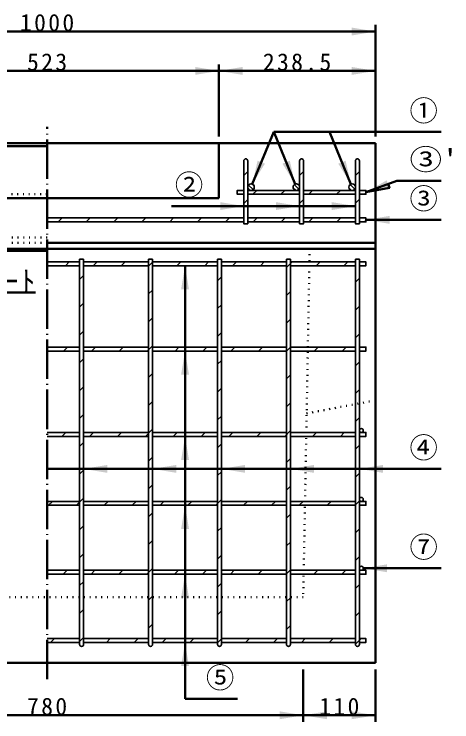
# Model space of a CAD drawing. Units: millimetres, scale not verified. Extents: x -2102 to 2102, y -1485 to 1485.
# Drawn here: x 330 to 997, y -810 to 269 of the extents above; entities that cross this region are included whole.
import ezdxf
from ezdxf.enums import TextEntityAlignment as Align

# ---------------------------------------------------------------- set-up
doc = ezdxf.new("R2010")
doc.units = ezdxf.units.MM
doc.header["$LTSCALE"] = 5
doc.linetypes.add('DOTTED', pattern=[1.75, 0.25, -1.5])
doc.linetypes.add('LONG_DASHED_DOTTED', pattern=[15.25, 12, -1.5, 0.25, -1.5])
doc.layers.add('0-0_V-nasSTD', color=7, linetype='Continuous', lineweight=35)
doc.layers.add('0-1_0', color=7, linetype='Continuous', lineweight=50)
doc.styles.add('ＭＳ ゴシック', font='')
doc.styles.get('ＭＳ ゴシック').set_extended_font_data('MS Gothic')

msp = doc.modelspace()

# ---------------------------------------------------------------- linework, layer by layer
at = {"layer": '0-0_V-nasSTD', "lineweight": 50}
for p, q in [((725.469, 89.045), (692.869, 9.67)), ((725.469, 89.045), (758.07, 9.67)), ((725.469, 89.045), (980.469, 89.045)), ((810.469, 89.045), (843.07, 9.67)), ((865.969, -2.955), (913, 14.741)), ((913, 14.741), (980.469, 14.741)), ((849.969, -23.955), (569.969, -23.955)), ((865.969, -44.955), (980.469, -44.955)), ((590.469, -774.955), (590.469, -114.955)), ((980.469, -424.455), (380.469, -424.455)), ((861.969, -575.955), (980.469, -575.955))]:
    msp.add_line(p, q, dxfattribs=at)
at = {"layer": '0-0_V-nasSTD'}
for p, q in [((685.969, 45.045), (685.969, 5.045)), ((764.969, 5.045), (764.969, 45.045)), ((849.969, 5.045), (849.969, 45.045)), ((679.969, 22.51), (685.969, 28.51)), ((764.969, 22.657), (770.969, 28.657)), ((849.969, 22.804), (855.969, 28.804)), ((686.999, 8.084), (694.008, 1.074)), ((690.969, 0.045), (759.969, 0.045)), ((692.285, 9.869), (695.793, 6.36)), ((693.931, -5.955), (699.931, 0.045)), ((736.357, -5.955), (742.357, 0.045)), ((755.21, 3.512), (758.436, 0.286)), ((756.845, 8.948), (763.873, 1.92)), ((778.784, -5.955), (784.784, 0.045)), ((821.21, -5.955), (827.21, 0.045)), ((840.289, 3.286), (843.21, 0.364)), ((841.764, 8.882), (848.807, 1.839)), ((863.636, -5.955), (865.969, -3.622)), ((679.969, -19.917), (685.969, -13.917)), ((764.969, -19.77), (770.969, -13.77)), ((849.969, -19.622), (855.969, -13.622)), ((397.372, -47.955), (403.372, -41.955)), ((439.799, -47.955), (445.799, -41.955)), ((482.225, -47.955), (488.225, -41.955)), ((524.652, -47.955), (530.652, -41.955)), ((567.078, -47.955), (573.078, -41.955)), ((609.504, -47.955), (615.504, -41.955)), ((651.931, -47.955), (657.931, -41.955)), ((694.357, -47.955), (700.357, -41.955)), ((736.784, -47.955), (742.784, -41.955)), ((779.21, -47.955), (785.21, -41.955)), ((821.636, -47.955), (827.636, -41.955)), ((864.063, -47.955), (865.969, -46.049)), ((429.969, -104.955), (435.969, -104.955)), ((534.969, -104.955), (540.969, -104.955)), ((639.969, -104.955), (645.969, -104.955)), ((744.969, -104.955), (750.969, -104.955)), ((849.969, -104.955), (855.969, -104.955)), ((380.469, -108.955), (429.969, -108.955)), ((408.225, -114.955), (414.225, -108.955)), ((435.969, -108.955), (534.969, -108.955)), ((450.652, -114.955), (456.652, -108.955)), ((493.078, -114.955), (499.078, -108.955)), ((534.969, -115.49), (541.504, -108.955)), ((540.969, -108.955), (639.969, -108.955)), ((577.931, -114.955), (583.931, -108.955)), ((620.357, -114.955), (626.357, -108.955)), ((645.969, -108.955), (744.969, -108.955)), ((662.784, -114.955), (668.784, -108.955)), ((705.21, -114.955), (711.21, -108.955)), ((744.969, -117.622), (753.636, -108.955)), ((790.063, -114.955), (796.063, -108.955)), ((832.489, -114.955), (838.489, -108.955)), ((429.969, -135.637), (435.969, -129.637)), ((639.969, -137.77), (645.969, -131.77)), ((849.969, -139.902), (855.969, -133.902)), ((534.969, -157.917), (540.969, -151.917)), ((744.969, -160.049), (750.969, -154.049)), ((429.969, -178.064), (435.969, -172.064)), ((639.969, -180.196), (645.969, -174.196)), ((849.969, -182.328), (855.969, -176.328)), ((534.969, -200.343), (540.969, -194.343)), ((744.969, -202.475), (750.969, -196.475)), ((429.969, -220.49), (435.969, -214.49)), ((639.969, -222.622), (645.969, -216.622)), ((849.969, -224.754), (855.969, -218.754)), ((532.784, -244.955), (540.969, -236.77)), ((405.504, -244.955), (411.504, -238.955)), ((447.931, -244.955), (453.931, -238.955)), ((490.357, -244.955), (496.357, -238.955)), ((575.21, -244.955), (581.21, -238.955)), ((617.636, -244.955), (623.636, -238.955)), ((660.063, -244.955), (666.063, -238.955)), ((702.489, -244.955), (708.489, -238.955)), ((744.916, -244.955), (750.969, -238.902)), ((787.342, -244.955), (793.342, -238.955)), ((829.769, -244.955), (835.769, -238.955)), ((429.969, -262.917), (435.969, -256.917)), ((639.969, -265.049), (645.969, -259.049)), ((849.969, -267.181), (855.969, -261.181)), ((534.969, -285.196), (540.969, -279.196)), ((744.969, -287.328), (750.969, -281.328)), ((429.969, -305.343), (435.969, -299.343)), ((639.969, -307.475), (645.969, -301.475)), ((849.969, -309.607), (855.969, -303.607)), ((534.969, -327.622), (540.969, -321.622)), ((744.969, -329.754), (750.969, -323.754)), ((429.969, -347.77), (435.969, -341.77)), ((639.969, -349.902), (645.969, -343.902)), ((849.969, -352.034), (855.969, -346.034)), ((530.063, -374.955), (540.969, -364.049)), ((742.195, -374.955), (750.969, -366.181)), ((402.784, -374.955), (408.784, -368.955)), ((445.21, -374.955), (451.21, -368.955)), ((487.636, -374.955), (493.636, -368.955)), ((572.489, -374.955), (578.489, -368.955)), ((614.916, -374.955), (620.916, -368.955)), ((657.342, -374.955), (663.342, -368.955)), ((699.769, -374.955), (705.769, -368.955)), ((784.621, -374.955), (790.621, -368.955)), ((827.048, -374.955), (833.048, -368.955)), ((429.969, -390.196), (435.969, -384.196)), ((639.969, -392.328), (645.969, -386.328)), ((849.969, -394.46), (855.969, -388.46)), ((534.969, -412.475), (540.969, -406.475)), ((744.969, -414.607), (750.969, -408.607)), ((429.969, -432.622), (435.969, -426.622)), ((639.969, -434.754), (645.969, -428.754)), ((849.969, -436.886), (855.969, -430.886)), ((534.969, -454.902), (540.969, -448.902)), ((744.969, -457.034), (750.969, -451.034)), ((382.636, -479.955), (388.636, -473.955)), ((425.063, -479.955), (435.969, -469.049)), ((467.489, -479.955), (473.489, -473.955)), ((509.916, -479.955), (515.916, -473.955)), ((552.342, -479.955), (558.342, -473.955)), ((594.769, -479.955), (600.769, -473.955)), ((637.195, -479.955), (645.969, -471.181)), ((679.621, -479.955), (685.621, -473.955)), ((722.048, -479.955), (728.048, -473.955)), ((764.474, -479.955), (770.474, -473.955)), ((806.901, -479.955), (812.901, -473.955)), ((849.327, -479.955), (855.969, -473.313)), ((534.969, -497.328), (540.969, -491.328)), ((744.969, -499.46), (750.969, -493.46)), ((429.969, -517.475), (435.969, -511.475)), ((639.969, -519.607), (645.969, -513.607)), ((849.969, -521.739), (855.969, -515.739)), ((534.969, -539.754), (540.969, -533.754)), ((744.969, -541.886), (750.969, -535.886)), ((429.969, -559.902), (435.969, -553.902)), ((639.969, -562.034), (645.969, -556.034)), ((849.969, -564.166), (855.969, -558.166)), ((404.916, -584.955), (410.916, -578.955)), ((447.342, -584.955), (453.342, -578.955)), ((489.769, -584.955), (495.769, -578.955)), ((532.195, -584.955), (540.969, -576.181)), ((574.621, -584.955), (580.621, -578.955)), ((617.048, -584.955), (623.048, -578.955)), ((659.474, -584.955), (665.474, -578.955)), ((701.901, -584.955), (707.901, -578.955)), ((744.327, -584.955), (750.969, -578.313)), ((786.753, -584.955), (792.753, -578.955)), ((829.18, -584.955), (835.18, -578.955)), ((429.969, -602.328), (435.969, -596.328)), ((639.969, -604.46), (645.969, -598.46)), ((849.969, -606.592), (855.969, -600.592)), ((534.969, -624.607), (540.969, -618.607)), ((744.969, -626.739), (750.969, -620.739)), ((429.969, -644.754), (435.969, -638.754)), ((639.969, -646.886), (645.969, -640.886)), ((849.969, -649.018), (855.969, -643.018)), ((534.969, -667.034), (540.969, -661.034)), ((744.969, -669.166), (750.969, -663.166)), ((385.769, -688.955), (391.769, -682.955)), ((428.195, -688.955), (435.969, -681.181)), ((470.621, -688.955), (476.621, -682.955)), ((513.048, -688.955), (519.048, -682.955)), ((555.474, -688.955), (561.474, -682.955)), ((597.901, -688.955), (603.901, -682.955)), ((639.969, -689.313), (646.327, -682.955)), ((682.753, -688.955), (688.753, -682.955)), ((725.18, -688.955), (731.18, -682.955)), ((744.969, -691.955), (744.969, -688.955)), ((767.606, -688.955), (773.606, -682.955)), ((810.033, -688.955), (816.033, -682.955)), ((849.969, -691.445), (858.459, -682.955))]:
    msp.add_line(p, q, dxfattribs=at)
for points in [[(380.469, -41.955), (679.969, -41.955), (679.969, -5.955), (669.969, -5.955), (669.969, 0.045), (679.969, 0.045), (679.969, 45.045)], [(855.969, 45.045), (855.969, 0.045), (865.969, 0.045), (865.969, -5.955), (855.969, -5.955), (855.969, -41.955), (865.969, -41.955), (865.969, -47.955), (855.969, -47.955), (855.969, -50.955), (849.969, -50.955), (849.969, -47.955), (770.969, -47.955), (770.969, -50.955), (764.969, -50.955), (764.969, -47.955), (685.969, -47.955), (685.969, -50.955), (679.969, -50.955), (679.969, -47.955), (380.469, -47.955)], [(770.969, 45.045), (770.969, 0.045), (844.969, 0.045)], [(380.469, -238.955), (429.969, -238.955), (429.969, -114.955), (380.469, -114.955)], [(750.969, -108.955), (779.932, -108.955), (849.969, -108.955)], [(855.969, -108.955), (865.969, -108.955), (865.969, -114.955), (855.969, -114.955)], [(380.469, -368.955), (429.969, -368.955), (429.969, -244.955), (380.469, -244.955)], [(846.969, -368.955), (775.117, -368.955), (750.969, -368.955), (750.969, -244.955), (777.414, -244.955), (849.969, -244.955)], [(849.969, -244.955), (849.969, -325.775), (849.969, -365.955)], [(855.969, -238.955), (865.969, -238.955), (865.969, -244.955), (855.969, -244.955)], [(380.469, -473.955), (429.969, -473.955), (429.969, -374.955), (380.469, -374.955)], [(855.969, -368.955), (865.969, -368.955), (865.969, -374.955), (855.969, -374.955)], [(855.969, -473.955), (865.969, -473.955), (865.969, -479.955), (855.969, -479.955), (855.969, -578.955), (865.969, -578.955), (865.969, -584.955), (855.969, -584.955), (855.969, -682.955), (865.969, -682.955), (865.969, -688.955), (855.969, -688.955), (855.969, -691.955)], [(380.469, -578.955), (429.969, -578.955), (429.969, -479.955), (380.469, -479.955)], [(380.469, -682.955), (429.969, -682.955), (429.969, -619.955), (429.969, -584.955), (380.469, -584.955)], [(429.969, -691.955), (429.969, -688.955), (380.469, -688.955)], [(534.969, -691.955), (534.969, -688.955), (435.969, -688.955), (435.969, -691.955)], [(639.969, -691.955), (639.969, -688.955), (540.969, -688.955), (540.969, -691.955)], [(744.969, -688.955), (645.969, -688.955), (645.969, -691.955)], [(849.969, -691.955), (849.969, -688.955), (750.969, -688.955), (750.969, -691.955)]]:
    msp.add_lwpolyline(points, dxfattribs=at)
at = {"layer": '0-0_V-nasSTD', "lineweight": 50}
msp.add_lwpolyline([(899.663, 9.723), (901.776, 4.107), (865.969, -2.955)], dxfattribs=at)
at = {"layer": '0-0_V-nasSTD'}
for points in [[(764.969, -5.955), (685.969, -5.955), (685.969, -41.955), (764.969, -41.955)], [(849.969, -5.955), (770.969, -5.955), (770.969, -41.955), (849.969, -41.955)], [(435.969, -114.955), (435.969, -238.955), (534.969, -238.955), (534.969, -114.955)], [(540.969, -114.955), (540.969, -238.955), (639.969, -238.955), (639.969, -114.955)], [(645.969, -114.955), (645.969, -238.955), (744.969, -238.955), (744.969, -114.955)], [(777.525, -238.955), (750.969, -238.955), (750.969, -114.955), (779.821, -114.955), (849.969, -114.955), (849.969, -238.955)], [(534.969, -244.955), (534.969, -368.955), (435.969, -368.955), (435.969, -244.955)], [(639.969, -244.955), (639.969, -368.955), (540.969, -368.955), (540.969, -244.955)], [(744.969, -244.955), (744.969, -368.955), (645.969, -368.955), (645.969, -244.955)], [(534.969, -374.955), (534.969, -473.955), (435.969, -473.955), (435.969, -374.955)], [(639.969, -374.955), (639.969, -473.955), (540.969, -473.955), (540.969, -374.955)], [(744.969, -374.955), (744.969, -473.955), (645.969, -473.955), (645.969, -374.955)], [(849.969, -374.955), (775.006, -374.955), (750.969, -374.955), (750.969, -473.955), (773.173, -473.955), (849.969, -473.955)], [(534.969, -479.955), (534.969, -578.955), (435.969, -578.955), (435.969, -479.955)], [(639.969, -479.955), (639.969, -578.955), (540.969, -578.955), (540.969, -479.955)], [(744.969, -479.955), (744.969, -578.955), (645.969, -578.955), (645.969, -479.955)], [(773.062, -479.955), (750.969, -479.955), (750.969, -578.955), (771.229, -578.955), (849.969, -578.955), (849.969, -520.955), (849.969, -479.955)], [(534.969, -584.955), (534.969, -619.955), (534.969, -682.955), (435.969, -682.955), (435.969, -619.955), (435.969, -584.955)], [(639.969, -584.955), (639.969, -619.955), (639.969, -682.955), (540.969, -682.955), (540.969, -619.955), (540.969, -584.955)], [(744.969, -584.955), (744.969, -619.955), (744.969, -682.955), (645.969, -682.955), (645.969, -619.955), (645.969, -584.955)], [(750.969, -584.955), (750.969, -619.955), (750.969, -682.955), (849.969, -682.955), (849.969, -584.955), (771.117, -584.955)]]:
    msp.add_lwpolyline(points, close=True, dxfattribs=at)
for centre in [(858.969, -365.955), (858.969, -470.955)]:
    msp.add_circle(centre, 3, dxfattribs=at)
for centre, radius, start, end in [((682.969, 45.045), 3, 0, 180), ((767.969, 45.045), 3, 0, 180), ((852.969, 45.045), 3, 0, 180), ((690.969, 5.045), 5, 270, 180), ((690.969, 5.045), 5, 180, 270), ((759.969, 5.045), 5, 0, 270), ((759.969, 5.045), 5, 270, 0), ((844.969, 5.045), 5, 0, 270), ((844.969, 5.045), 5, 270, 0), ((432.969, -691.955), 3, 180, 0), ((537.969, -691.955), 3, 180, 0), ((642.969, -691.955), 3, 180, 0), ((747.969, -691.955), 3, 180, 0), ((852.969, -691.955), 3, 180, 0)]:
    msp.add_arc(centre, radius, start, end, dxfattribs=at)
for points in [[(844.469, 236.045), (844.469, 248.045), (880.469, 242.045)], [(605.969, 176.045), (605.969, 188.045), (641.969, 182.045)], [(641.969, 182.045), (677.969, 176.045), (677.969, 188.045)], [(844.469, 176.045), (844.469, 188.045), (880.469, 182.045)], [(692.869, 9.67), (700.996, 45.25), (706.546, 42.971)], [(744.393, 42.971), (749.943, 45.25), (758.07, 9.67)], [(829.393, 42.971), (834.943, 45.25), (843.07, 9.67)], [(692.869, 9.67), (706.546, 42.971), (712.096, 40.691)], [(738.843, 40.691), (744.393, 42.971), (758.07, 9.67)], [(823.843, 40.691), (829.393, 42.971), (843.07, 9.67)], [(865.969, -2.955), (897.55, 15.339), (899.663, 9.723)], [(865.969, -2.955), (899.663, 9.723), (901.776, 4.107)], [(643.969, -29.955), (643.969, -17.955), (679.969, -23.955)], [(728.969, -29.955), (728.969, -17.955), (764.969, -23.955)], [(813.969, -29.955), (813.969, -17.955), (849.969, -23.955)], [(865.969, -44.955), (901.969, -50.955), (901.969, -38.955)], [(584.469, -150.955), (590.469, -114.955), (596.469, -150.955)], [(584.469, -280.955), (590.469, -244.955), (596.469, -280.955)], [(584.469, -410.955), (590.469, -374.955), (596.469, -410.955)], [(435.969, -424.455), (471.969, -430.455), (471.969, -418.455)], [(540.969, -424.455), (576.969, -430.455), (576.969, -418.455)], [(645.969, -424.455), (681.969, -430.455), (681.969, -418.455)], [(750.969, -424.455), (786.969, -430.455), (786.969, -418.455)], [(855.969, -424.455), (891.969, -430.455), (891.969, -418.455)], [(584.469, -515.955), (590.469, -479.955), (596.469, -515.955)], [(861.969, -575.955), (897.969, -581.955), (897.969, -569.955)], [(584.469, -620.955), (590.469, -584.955), (596.469, -620.955)], [(584.469, -724.955), (590.469, -688.955), (596.469, -724.955)], [(734.469, -805.955), (734.469, -793.955), (770.469, -799.955)], [(770.469, -799.955), (806.469, -805.955), (806.469, -793.955)], [(844.469, -805.955), (844.469, -793.955), (880.469, -799.955)]]:
    msp.add_solid(points, dxfattribs=at)
at = {"layer": '0-1_0'}
for p, q in [((880.469, 82.045), (880.469, 252.045)), ((-119.531, 242.045), (880.469, 242.045)), ((641.969, 82.045), (641.969, 192.045)), ((118.969, 182.045), (641.969, 182.045)), ((641.969, 182.045), (880.469, 182.045)), ((641.969, 72.045), (118.969, 72.045)), ((118.969, 67.214), (380.469, 67.214)), ((641.969, 72.045), (880.469, 72.045)), ((641.969, 72.045), (641.969, -11.955)), ((880.469, -79.955), (880.469, 72.045)), ((641.969, -11.955), (118.969, -11.955)), ((380.469, -79.955), (880.469, -79.955)), ((880.469, -79.955), (880.469, -719.955)), ((-119.531, -88.955), (880.469, -88.955)), ((-119.531, -91.955), (380.469, -91.955)), ((152.509, -155.394), (362.509, -155.394)), ((-119.531, -719.955), (880.469, -719.955)), ((880.469, -719.955), (380.469, -719.955)), ((770.469, -729.955), (770.469, -809.955)), ((880.469, -729.955), (880.469, -809.955)), ((590.469, -774.955), (670.469, -774.955)), ((770.469, -799.955), (880.469, -799.955))]:
    msp.add_line(p, q, dxfattribs=at)
at = {"layer": '0-1_0', "linetype": 'LONG_DASHED_DOTTED'}
msp.add_line((380.469, -744.955), (380.469, 97.045), dxfattribs=at)
at = {"layer": '0-1_0', "lineweight": 35}
for p, q in [((685.969, 45.045), (685.969, -50.955)), ((770.969, 45.045), (770.969, -50.955)), ((855.969, 45.045), (855.969, -50.955)), ((679.969, 0.045), (669.969, 0.045)), ((669.969, 0.045), (669.969, -5.955)), ((764.969, 0.045), (685.969, 0.045)), ((849.969, 0.045), (770.969, 0.045)), ((855.969, 0.045), (865.969, 0.045)), ((865.969, 0.045), (865.969, -5.955)), ((669.969, -5.955), (679.969, -5.955)), ((764.969, -5.955), (685.969, -5.955)), ((849.969, -5.955), (770.969, -5.955)), ((855.969, -5.955), (865.969, -5.955)), ((380.469, -41.955), (679.969, -41.955)), ((764.969, -41.955), (685.969, -41.955)), ((849.969, -41.955), (770.969, -41.955)), ((855.969, -41.955), (865.969, -41.955)), ((865.969, -41.955), (865.969, -47.955)), ((380.469, -47.955), (679.969, -47.955)), ((764.969, -47.955), (685.969, -47.955)), ((849.969, -47.955), (770.969, -47.955)), ((855.969, -47.955), (865.969, -47.955)), ((429.969, -104.955), (429.969, -691.955)), ((429.969, -104.955), (435.969, -104.955)), ((435.969, -104.955), (435.969, -691.955)), ((534.969, -104.955), (534.969, -691.955)), ((534.969, -104.955), (540.969, -104.955)), ((540.969, -104.955), (540.969, -691.955)), ((639.969, -104.955), (639.969, -691.955)), ((639.969, -104.955), (645.969, -104.955)), ((645.969, -104.955), (645.969, -691.955)), ((744.969, -104.955), (744.969, -691.955)), ((744.969, -104.955), (750.969, -104.955)), ((750.969, -104.955), (750.969, -691.955)), ((849.969, -104.955), (849.969, -691.955)), ((849.969, -104.955), (855.969, -104.955)), ((855.969, -104.955), (855.969, -691.955)), ((429.969, -108.955), (380.469, -108.955)), ((429.969, -114.955), (380.469, -114.955)), ((534.969, -108.955), (435.969, -108.955)), ((534.969, -114.955), (435.969, -114.955)), ((639.969, -108.955), (540.969, -108.955)), ((639.969, -114.955), (540.969, -114.955)), ((744.969, -108.955), (645.969, -108.955)), ((744.969, -114.955), (645.969, -114.955)), ((849.969, -108.955), (750.969, -108.955)), ((849.969, -114.955), (750.969, -114.955)), ((855.969, -108.955), (865.969, -108.955)), ((855.969, -114.955), (865.969, -114.955)), ((865.969, -114.523), (865.537, -114.955)), ((865.969, -108.955), (865.969, -114.955)), ((429.969, -238.955), (380.469, -238.955)), ((429.969, -244.955), (380.469, -244.955)), ((534.969, -238.955), (435.969, -238.955)), ((534.969, -244.955), (435.969, -244.955)), ((639.969, -238.955), (540.969, -238.955)), ((639.969, -244.955), (540.969, -244.955)), ((744.969, -238.955), (645.969, -238.955)), ((744.969, -244.955), (645.969, -244.955)), ((849.969, -238.955), (750.969, -238.955)), ((849.969, -244.955), (750.969, -244.955)), ((855.969, -238.955), (865.969, -238.955)), ((855.969, -244.955), (865.969, -244.955)), ((865.969, -238.955), (865.969, -244.955)), ((429.969, -368.955), (380.469, -368.955)), ((429.969, -374.955), (380.469, -374.955)), ((534.969, -368.955), (435.969, -368.955)), ((534.969, -374.955), (435.969, -374.955)), ((639.969, -368.955), (540.969, -368.955)), ((639.969, -374.955), (540.969, -374.955)), ((744.969, -368.955), (645.969, -368.955)), ((744.969, -374.955), (645.969, -374.955)), ((849.969, -368.955), (750.969, -368.955)), ((849.969, -374.955), (750.969, -374.955)), ((855.969, -368.955), (865.969, -368.955)), ((855.969, -374.955), (865.969, -374.955)), ((865.969, -368.955), (865.969, -374.955)), ((429.969, -473.955), (380.469, -473.955)), ((534.969, -473.955), (435.969, -473.955)), ((639.969, -473.955), (540.969, -473.955)), ((744.969, -473.955), (645.969, -473.955)), ((849.969, -473.955), (750.969, -473.955)), ((855.969, -473.955), (865.969, -473.955)), ((865.969, -473.955), (865.969, -479.955)), ((429.969, -479.955), (380.469, -479.955)), ((534.969, -479.955), (435.969, -479.955)), ((639.969, -479.955), (540.969, -479.955)), ((744.969, -479.955), (645.969, -479.955)), ((849.969, -479.955), (750.969, -479.955)), ((855.969, -479.955), (865.969, -479.955)), ((429.969, -578.955), (380.469, -578.955)), ((534.969, -578.955), (435.969, -578.955)), ((639.969, -578.955), (540.969, -578.955)), ((744.969, -578.955), (645.969, -578.955)), ((849.969, -578.955), (750.969, -578.955)), ((855.969, -578.955), (865.969, -578.955)), ((865.969, -578.955), (865.969, -584.955)), ((429.969, -584.955), (380.469, -584.955)), ((534.969, -584.955), (435.969, -584.955)), ((639.969, -584.955), (540.969, -584.955)), ((744.969, -584.955), (645.969, -584.955)), ((849.969, -584.955), (750.969, -584.955)), ((855.969, -584.955), (865.969, -584.955)), ((429.969, -682.955), (380.469, -682.955)), ((429.969, -688.955), (380.469, -688.955)), ((534.969, -682.955), (435.969, -682.955)), ((534.969, -688.955), (435.969, -688.955)), ((639.969, -682.955), (540.969, -682.955)), ((639.969, -688.955), (540.969, -688.955)), ((744.969, -682.955), (645.969, -682.955)), ((744.969, -688.955), (645.969, -688.955)), ((849.969, -682.955), (750.969, -682.955)), ((849.969, -688.955), (750.969, -688.955)), ((855.969, -682.955), (865.969, -682.955)), ((855.969, -688.955), (865.969, -688.955)), ((865.969, -682.955), (865.969, -688.955))]:
    msp.add_line(p, q, dxfattribs=at)
at = {"layer": '0-1_0', "linetype": 'DOTTED'}
for p, q in [((124.969, -5.955), (380.469, -5.955)), ((380.469, -72.067), (130.228, -72.067)), ((-119.531, -79.955), (380.469, -79.955)), ((780.469, -79.955), (770.469, -619.955)), ((775.655, -339.955), (880.469, -319.955)), ((-9.531, -619.955), (770.469, -619.955))]:
    msp.add_line(p, q, dxfattribs=at)
at = {"layer": '0-1_0', "lineweight": 35}
for points in [[(679.969, 45.045), (679.969, -50.955), (685.969, -50.955)], [(764.969, 45.045), (764.969, -50.955), (770.969, -50.955)], [(849.969, 45.045), (849.969, -50.955), (855.969, -50.955)]]:
    msp.add_lwpolyline(points, dxfattribs=at)
at = {"layer": '0-1_0'}
msp.add_lwpolyline([(-119.531, -799.955), (-9.531, -799.955), (770.469, -799.955)], dxfattribs=at)
at = {"layer": '0-1_0', "lineweight": 35}
for centre, radius in [((690.969, 5.045), 5), ((759.969, 5.045), 5), ((844.969, 5.045), 5), ((858.969, -575.955), 3)]:
    msp.add_circle(centre, radius, dxfattribs=at)
for centre, start, end in [((682.969, 45.045), 0, 180), ((767.969, 45.045), 0, 180), ((852.969, 45.045), 0, 180), ((432.969, -691.955), 180, 0), ((537.969, -691.955), 180, 0), ((642.969, -691.955), 180, 0), ((747.969, -691.955), 180, 0), ((852.969, -691.955), 180, 0)]:
    msp.add_arc(centre, 3, start, end, dxfattribs=at)

# ---------------------------------------------------------------- texts
at = {"layer": '0-0_V-nasSTD', "style": 'ＭＳ ゴシック'}
for s, p in [('①', (932.269, 96.045)), ('②', (574.969, -16.955)), ('③', (932.269, -37.955)), ('④', (932.269, -417.455)), ('⑦', (932.269, -568.955)), ('⑤', (622.269, -767.955))]:
    msp.add_text(s, height=31.67, dxfattribs=at).set_placement(p, align=Align.BOTTOM_LEFT)
at = {"layer": '0-0_V-nasSTD', "style": 'ＭＳ ゴシック', "width": 1.15}
msp.add_text("③'", height=31.67, dxfattribs=at).set_placement((932.269, 21.741), align=Align.BOTTOM_LEFT)
at = {"layer": '0-0_V-nasSTD', "attachment_point": 7, "style": 'ＭＳ ゴシック'}
for s, insert, char_height in [('\\T1.2;1000', (339.069, 242.045), 26.39), ('\\T1.2;523', (349.869, 182.045), 26.39), ('\\T1.2;238.5', (709.019, 182.045), 26.39), ('\\T1.2;M12ｲﾝｻｰﾄ', (159.469, -155.394), 31.67), ('\\T1.2;780', (349.869, -799.955), 26.39), ('\\T1.2;110', (794.869, -799.955), 26.39)]:
    msp.add_mtext(s, dxfattribs=dict(at, insert=insert, char_height=char_height))

doc.saveas('drawing.dxf')
